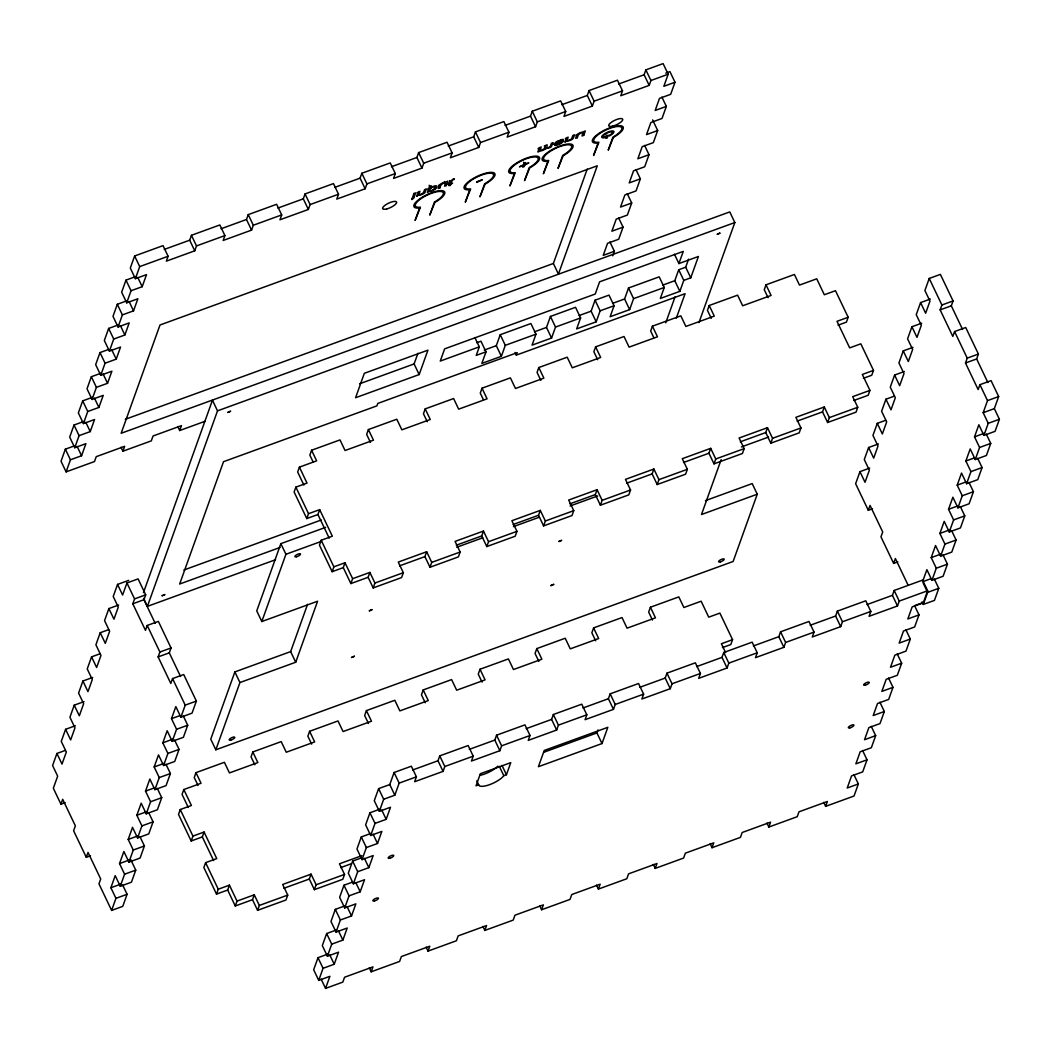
<?xml version="1.0" encoding="UTF-8"?>
<svg xmlns="http://www.w3.org/2000/svg" width="1052" height="1052" viewBox="0 0 1052 1052"><rect width="100%" height="100%" fill="white"/><g stroke="black" fill="none" stroke-linecap="round" stroke-linejoin="round"><path stroke-width="1.5" d="M75.113 445.627L65.356 449.178L61.029 461.249L66.105 471.875L94.496 461.539L96.245 456.66L124.649 446.324L122.9 451.203L151.304 440.867L153.053 435.988L181.457 425.639L179.708 430.531L205.114 421.273M83.779 421.484L74.021 425.034L69.695 437.106L74.758 447.731L85.909 443.668L81.569 455.753L70.431 459.803L66.105 471.875M92.431 397.327L82.687 400.878L78.348 412.949L83.424 423.575L94.562 419.524L90.235 431.596L79.084 435.659L74.758 447.731M101.097 373.184L91.34 376.734L87.014 388.806L92.076 399.431L103.227 395.368L98.901 407.44L87.75 411.503L83.424 423.575M108.356 349.54L100.006 352.578L95.666 364.649L100.742 375.275L111.88 371.211L107.554 383.296L96.403 387.346L92.076 399.431M118.416 324.871L108.658 328.421L104.332 340.506L109.395 351.118L120.546 347.068L116.22 359.14L105.069 363.203L100.742 375.275M127.068 300.727L117.324 304.278L112.985 316.35L118.061 326.975L129.199 322.911L124.872 334.996L113.721 339.046L109.395 351.118M135.734 276.571L125.977 280.121L121.651 292.193L126.713 302.818L137.865 298.768L133.538 310.84L122.387 314.903L118.061 326.975M665.745 73.14L669.94 71.615L675.003 82.24L663.838 86.303L668.178 74.232L663.102 63.607L645.862 69.879L650.925 80.504L649.176 85.383L620.772 95.732L622.521 90.84L617.458 80.215L589.054 90.564L594.117 101.189L592.368 106.068L563.964 116.404L565.726 111.525L560.65 100.9L532.259 111.236L537.322 121.861L535.573 126.74L507.169 137.076L508.918 132.197L503.855 121.572L475.451 131.908L480.527 142.533L478.765 147.425L450.374 157.761L452.123 152.882L447.047 142.257L418.643 152.593L423.719 163.218L421.97 168.096L393.566 178.432L395.315 173.554L390.239 162.929L361.835 173.264L366.911 183.89L365.162 188.768L336.772 199.104L338.52 194.225L333.445 183.6L305.041 193.949L310.116 204.575L308.368 209.453L279.964 219.789L281.712 214.91L276.637 204.285L248.246 214.621L253.308 225.246L251.56 230.125L223.155 240.461L224.904 235.582L219.842 224.957L191.438 235.306L196.5 245.931L194.751 250.81L166.347 261.146L168.096 256.267L163.034 245.642L134.643 255.978L130.303 268.05L135.379 278.675L146.517 274.625L142.191 286.696L131.04 290.746L126.713 302.818M135.379 278.675L139.706 266.603L134.643 255.978M194.751 250.81L189.689 240.185L191.438 235.306M251.56 230.125L246.484 219.5L248.246 214.621M65.303 750.418L56.926 753.469L52.6 765.54L57.663 776.166L53.336 788.237L60.937 804.188L65.119 802.663M75.349 725.762L65.592 729.312L61.266 741.397L66.329 752.022L62.002 764.094L56.926 753.469M84.015 701.618L74.245 705.169L69.919 717.24L74.981 727.866L70.655 739.937L65.592 729.312M92.668 677.462L82.911 681.012L78.584 693.097L83.647 703.722L79.321 715.794L74.245 705.169M99.94 653.818L91.563 656.869L87.237 668.94L92.3 679.566L87.974 691.637L82.911 681.012M108.593 629.675L100.229 632.712L95.903 644.797L100.966 655.422L96.639 667.494L91.563 656.869M118.652 605.018L108.882 608.569L104.556 620.641L109.632 631.266L105.292 643.351L100.229 632.712M128.699 580.362L117.548 584.412L113.221 596.484L118.284 607.122L113.958 619.194L108.882 608.569M155.209 623.336L143.953 599.719L145.702 594.84L138.101 578.902L126.95 582.966L122.611 595.038L117.548 584.412M60.937 804.188L62.686 799.296L75.363 825.859L73.614 830.751L86.277 857.301L90.459 855.776M180.549 676.449L169.293 652.845L171.042 647.966L158.379 621.403L147.214 625.467L145.465 630.345L132.802 603.782L134.551 598.904L126.95 582.966M143.453 592.657L212.451 400.22L217.514 410.845L147.411 606.36L275.585 559.703M308.368 209.453L303.292 198.828L305.041 193.949M86.277 857.301L88.026 852.422L100.703 878.985L98.954 883.864L111.617 910.414L122.768 906.351L127.095 894.279L122.663 884.995M183.285 715.939L187.716 725.236L183.39 737.307L172.226 741.371L176.565 729.286L171.489 718.674L175.829 706.602L180.891 717.214L192.043 713.151L196.369 701.079L183.705 674.529L172.554 678.579L170.805 683.471L158.129 656.908L159.878 652.016L147.214 625.467M365.162 188.768L360.086 178.156L361.835 173.264M111.617 910.414L115.944 898.342L110.881 887.73L115.207 875.645L120.27 886.271L131.434 882.207L135.761 870.135L130.698 859.523M120.27 886.271L124.596 874.199L119.534 863.574L123.873 851.502L128.936 862.114L140.087 858.051L144.413 845.979L139.982 836.695M128.936 862.114L133.262 850.042L128.199 839.43L132.526 827.345L137.588 837.971L148.753 833.907L153.079 821.836L148.648 812.538M137.588 837.971L141.915 825.899L136.852 815.274L141.192 803.202L146.254 813.814L157.405 809.751L161.732 797.679L157.3 788.395M146.254 813.814L150.581 801.742L145.518 791.13L149.844 779.045L154.907 789.671L166.071 785.607L170.398 773.536L165.966 764.239M154.907 789.671L159.246 777.586L154.171 766.974L158.51 754.902L163.573 765.514L174.724 761.464L179.05 749.379L174.619 740.095M163.573 765.514L167.899 753.442L162.836 742.83L167.163 730.745L172.226 741.371M180.891 717.214L185.218 705.142L172.554 678.579M722.435 647.585L730.811 644.547L732.56 639.669L719.884 613.106L708.732 617.169L701.132 601.218L683.879 607.504L678.816 596.892L650.412 607.228L655.475 617.84L627.071 628.175L622.008 617.563L593.604 627.899L598.667 638.525L570.276 648.86L565.213 638.235L536.809 648.584L541.872 659.196L513.468 669.532L508.405 658.92L480.001 669.256L485.077 679.868L456.673 690.217L451.61 679.592L423.206 689.941L428.269 700.553L399.865 710.889L394.802 700.277L366.412 710.613L371.474 721.225L343.07 731.561L338.008 720.949L309.604 731.285L314.666 741.91L286.262 752.246L281.2 741.621L252.796 751.97L257.858 762.582L229.454 772.918L224.392 762.306L195.988 772.641L201.05 783.267L183.811 789.539L182.062 794.418L188.282 807.463M838.036 325.186L846.413 322.136L848.162 317.257L835.485 290.694L824.334 294.757L816.733 278.819L799.481 285.092L794.418 274.48L766.014 284.816L771.077 295.441L742.673 305.777L737.61 295.165L709.219 305.501L714.282 316.113L685.878 326.449L680.815 315.837L652.411 326.173L657.474 336.785L629.083 347.134L624.02 336.508L595.616 346.858L600.679 357.47L572.275 367.805L567.212 357.193L538.808 367.529L543.871 378.141L515.467 388.49L510.404 377.865L482.013 388.201L487.076 398.826L458.672 409.162L453.609 398.55L425.205 408.886L430.268 419.498L401.864 429.834L396.801 419.222L368.397 429.558L373.46 440.183L345.056 450.519L339.993 439.907L311.589 450.243L316.652 460.855L299.412 467.127L297.663 472.019L303.883 485.051M183.811 789.539L191.411 805.477L180.26 809.54L178.511 814.419L191.175 840.982L202.326 836.919L204.075 832.04L192.937 836.103L191.175 840.982M299.412 467.127L307.013 483.078L295.862 487.129L294.113 492.007L306.789 518.57L317.928 514.52L319.676 509.641L308.538 513.692L306.789 518.57M195.988 772.641L194.239 777.52L198.039 785.489M311.589 450.243L309.84 455.122L313.009 461.749M421.97 168.096L416.894 157.471L418.643 152.593M307.592 604.321L290.641 651.609L234.872 671.912L210.755 739.162L215.818 749.787L733.139 561.479L757.256 494.216L752.193 483.591L705.458 500.607M325.647 527.341L280.858 543.647L256.741 610.91L261.816 621.535L317.586 601.231L295.717 662.234L239.935 682.538L215.818 749.787M261.816 621.535L285.92 554.272L280.858 543.647M417.157 192.503L418.42 195.159L416.684 196.329L418.262 191.924L419.945 191.319L418.998 194.068L419.643 194.554A2.959 0.92 -25.5 0 0 420.695 194.344A3.419 1.052 -25.5 0 0 421.208 194.173M429.163 185.27L430.439 187.927L431.215 185.744L429.545 186.349L427.349 192.45L429.163 191.267L427.901 188.61M439.868 187.9L440.749 185.454A25.958 8.021 -25.5 0 1 440.893 185.06L442.945 183.429A3.103 0.96 -25.5 0 1 444.812 182.93A2.472 0.763 -25.5 0 1 445.496 183.114L444.575 186.178L446.245 185.573L447.836 181.168L445.259 182.285A3.84 1.183 -25.5 0 0 444.115 182.483L443.668 182.627A4.497 1.394 -25.5 0 0 441.104 183.745L440.617 184.034A2.341 0.723 -25.5 0 0 440.236 184.324A3.708 1.144 -25.5 0 0 439.434 185.191L439.289 185.468A18.607 5.747 -25.5 0 0 439.157 185.796L438.184 188.505L439.868 187.9L438.605 185.244M204.075 832.04L216.751 858.603L205.6 862.666L203.851 867.545L216.515 894.095L227.666 890.045L229.415 885.153L218.264 889.216L216.515 894.095M319.676 509.641L332.353 536.204L321.202 540.255L319.453 545.133L332.116 571.696L343.268 567.633L345.017 562.754L333.865 566.818L332.116 571.696M450.874 183.89L452.557 183.285L451.084 183.298L452.005 180.72A8.85 2.735 -25.5 0 1 452.097 180.51L453.175 179.76A7.364 2.275 -25.5 0 1 453.899 179.524L454.385 178.774A6.601 2.038 -25.5 0 0 452.702 179.327L448.139 184.376L449.191 184.508L448.796 185.586L450.322 185.428L450.874 183.89L449.598 181.233M252.796 751.97L251.047 756.848L254.847 764.804M368.397 429.558L366.648 434.437L370.449 442.405M478.765 147.425L473.702 136.799L475.451 131.908M419.169 374.565L427.927 350.171L364.334 373.315L355.589 397.722L419.169 374.565L414.107 363.939L417.933 353.275M237.016 901.091L254.268 894.818L252.506 899.697L235.267 905.982L237.016 901.091L229.415 885.153M352.617 578.692L369.87 572.419L368.121 577.298L350.868 583.571L352.617 578.692L345.017 562.754M309.604 731.285L307.855 736.163L311.642 744.132M425.205 408.886L423.456 413.765L427.257 421.72M535.573 126.74L530.51 116.114L532.259 111.236M361.888 855.644L339.467 863.797L344.543 874.422L342.794 879.301L314.39 889.65L316.139 884.771L311.063 874.146L282.659 884.482L287.735 895.107L285.986 899.986L257.582 910.322L259.331 905.443L254.268 894.818M848.162 317.257L836.997 321.32L849.674 347.883L860.825 343.82L873.502 370.383L862.338 374.446L869.938 390.384L852.699 396.657L857.761 407.282L856.012 412.16L827.608 422.496L829.357 417.618L824.295 406.993L795.891 417.328L800.953 427.954L799.204 432.845L770.8 443.181L772.549 438.303L767.487 427.677L739.096 438.013L744.158 448.639L742.41 453.517L714.006 463.853L715.754 458.974L710.692 448.349L682.288 458.685L687.351 469.31L685.602 474.189L657.198 484.538L658.947 479.646L653.884 469.021L625.48 479.37L630.556 489.995L628.794 494.874L600.403 505.21L602.152 500.331L597.076 489.706L568.672 500.042L573.748 510.667L571.999 515.546L543.595 525.882L545.357 521.003L540.281 510.378L511.877 520.714L516.953 531.339L515.204 536.218L486.8 546.567L488.549 541.688L483.473 531.063L455.069 541.399L460.145 552.024L458.396 556.903L429.992 567.238L431.741 562.36L426.665 551.735L398.274 562.07L403.337 572.696L401.588 577.574L373.184 587.923L374.933 583.045L369.87 572.419M524.83 164.888L524.238 166.545L522.634 167.123L523.225 165.466L519.451 166.847L523.462 164.809L524.067 163.152L525.658 162.573L525.066 164.23L528.84 162.85L524.83 164.888L523.554 162.232M540.176 150.002A2.814 0.868 -25.5 0 0 540.268 150.107L541.201 147.004L539.531 147.609L537.94 152.027L539.689 150.817L538.427 148.161M474.873 337.547L479.304 346.844L476.24 355.392L486.011 351.828L480.935 341.203L476.753 342.728M486.011 351.828L481.842 363.427L501.37 356.312L505.302 345.332L500.239 334.707L530.918 323.543L535.981 334.168L532.049 345.148L551.564 338.047L555.509 327.067L550.433 316.442L575.536 307.302L580.599 317.928L576.667 328.908L596.195 321.807L600.127 310.827L595.064 300.201L609.003 295.125L614.066 305.751L610.134 316.731L629.648 309.617L633.593 298.636L628.517 288.011L659.196 276.847L664.272 287.472L660.327 298.452L679.855 291.351L683.787 280.371L678.724 269.746L685.694 267.208L688.573 259.186M566.633 141.034L564.898 142.217L566.476 137.799L568.159 137.194L567.212 139.942L567.856 140.429A2.959 0.92 -25.5 0 0 568.908 140.218A3.419 1.052 -25.5 0 0 569.421 140.047A2.143 0.657 -25.5 0 0 571.617 138.785L572.867 135.484L574.537 134.866L573.222 138.325A3.695 1.144 -25.5 0 1 572.512 139.061A2.433 0.75 -25.5 0 1 571.959 139.443L571.617 139.64A4.484 1.381 -25.5 0 1 569.54 140.573L568.159 141.007A3.735 1.157 -25.5 0 1 567.133 141.126L565.371 138.377M501.37 356.312L496.307 345.687L500.239 334.707M366.412 710.613L364.649 715.491L368.45 723.447M482.013 388.201L480.264 393.08L483.42 399.721M592.368 106.068L587.305 95.443L589.054 90.564M314.39 889.65L309.314 879.025L311.063 874.146M429.992 567.238L424.916 556.613L426.665 551.735M577.324 137.68L578.205 135.248A25.958 8.021 -25.5 0 1 578.35 134.853L580.402 133.223A3.103 0.96 -25.5 0 1 582.282 132.723A2.472 0.763 -25.5 0 1 582.953 132.907L582.032 135.971L583.715 135.366L585.293 130.948L582.716 132.079A3.84 1.183 -25.5 0 0 581.585 132.276L581.138 132.407A4.497 1.394 -25.5 0 0 578.574 133.525L578.087 133.828A2.341 0.723 -25.5 0 0 577.693 134.104A3.708 1.144 -25.5 0 0 576.904 134.985L576.746 135.261A18.607 5.747 -25.5 0 0 576.627 135.576L575.654 138.299L577.324 137.68L576.062 135.024M676.304 318.151L685.076 293.692L516.348 355.103L517.229 352.67L377.786 403.429L376.918 405.862L223.524 461.697L179.668 584.018L280.003 547.487M698.949 322.596L734.835 222.537L729.772 211.912L121.164 433.266L159.996 324.989L597.273 165.808L558.441 274.085L553.378 263.473L587.213 169.109M607.333 137.654L608.214 135.208L606.623 135.787L605.742 138.233L607.333 137.654L606.07 134.998M327.751 954.125L317.993 957.688L313.667 969.76L318.73 980.385L329.894 976.322L325.555 988.393L342.807 982.121L344.556 977.242L372.96 966.893L371.211 971.785L399.615 961.436L401.364 956.557L429.768 946.221L428.019 951.1L456.41 940.764L458.159 935.885L486.563 925.55L484.814 930.428L513.218 920.092L514.967 915.201L543.371 904.865L541.609 909.743L570.013 899.407L571.775 894.529L600.166 884.193L598.417 889.072L626.821 878.736L628.57 873.844L656.974 863.508L655.212 868.4L683.616 858.051L685.365 853.172L713.769 842.836L712.02 847.715L740.424 837.379L742.173 832.5L770.577 822.151L768.828 827.043L797.232 816.694L798.981 811.815L827.385 801.479L825.636 806.358L854.027 796.022L858.353 783.95L853.922 774.653M336.416 929.981L326.659 933.532L322.32 945.603L327.396 956.229L338.547 952.178L334.22 964.25L323.056 968.3L318.73 980.385M345.069 905.825L335.312 909.375L330.985 921.46L336.048 932.085L347.213 928.022L342.873 940.093L331.722 944.157L327.396 956.229M352.341 882.181L343.978 885.232L339.638 897.303L344.714 907.929L355.865 903.865L351.539 915.95L340.375 920L336.048 932.085M360.994 858.037L352.63 861.075L348.304 873.16L353.367 883.785L364.531 879.722L360.192 891.794L349.04 895.857L344.714 907.929M371.054 833.381L361.296 836.932L356.957 849.003L362.033 859.629L373.184 855.565L368.857 867.637L357.706 871.7L353.367 883.785M379.719 809.225L369.949 812.775L365.623 824.86L370.685 835.485L381.85 831.422L377.51 843.494L366.359 847.557L362.033 859.629M914.543 605.597L918.975 614.894L907.823 618.957L912.163 606.886L923.301 602.822L927.627 590.751L922.565 580.125L894.174 590.461L899.236 601.087L897.487 605.965L869.083 616.301L870.832 611.422L865.77 600.797L837.366 611.133L842.428 621.758L840.679 626.637L812.276 636.986L814.038 632.094L808.962 621.469L780.558 631.818L785.634 642.443L783.885 647.322L755.481 657.658L757.23 652.779L752.154 642.154L723.75 652.49L728.826 663.115L727.077 667.994L698.686 678.33L700.435 673.451L695.359 662.826L666.955 673.162L672.031 683.787L670.282 688.679L641.878 699.015L643.627 694.136L638.551 683.511L610.16 693.847L615.223 704.472L613.474 709.35L585.07 719.686L586.819 714.808L581.756 704.183L553.352 714.518L558.415 725.144L556.666 730.022L528.262 740.371L530.011 735.493L524.948 724.867L496.557 735.203L501.62 745.829L499.871 750.707L471.467 761.043L473.216 756.164L468.153 745.539L439.749 755.875L444.812 766.5L443.063 771.379L414.659 781.715L416.408 776.836L411.345 766.211L394.092 772.497L389.766 784.568L378.615 788.632L374.275 800.703L379.351 811.329L390.502 807.265L386.176 819.337L375.025 823.4L370.685 835.485M551.564 338.047L546.501 327.422L550.433 316.442M379.351 811.329L383.678 799.257L378.615 788.632M423.206 689.941L421.457 694.82L425.245 702.775M538.808 367.529L537.059 372.408L540.846 380.377M649.176 85.383L644.113 74.758L645.862 69.879M486.8 546.567L481.724 535.941L483.473 531.063M383.678 799.257L394.829 795.194L399.168 783.122L394.092 772.497M596.195 321.807L591.119 311.182L595.064 300.201M612.764 255.82L614.381 251.296L609.95 241.999M618.615 217.843L623.047 227.14L618.721 239.225L607.556 243.288L603.23 255.36L614.381 251.296M627.268 193.7L631.7 202.997L627.373 215.068L616.222 219.132L611.883 231.203L623.047 227.14M635.934 169.543L640.366 178.84L636.039 190.925L624.875 194.975L620.548 207.06L631.7 202.997M644.587 145.4L649.018 154.697L644.692 166.768L633.541 170.832L629.214 182.903L640.366 178.84M652.621 119.915L657.684 130.54L653.358 142.625L642.193 146.675L637.867 158.747L649.018 154.697M661.905 97.1L666.337 106.397L662.01 118.468L650.859 122.532L646.533 134.603L657.684 130.54M675.003 82.24L670.676 94.312L659.512 98.375L655.186 110.447L666.337 106.397M443.063 771.379L438 760.754L439.749 755.875M480.001 669.256L478.252 674.135L482.053 682.104M595.616 346.858L593.867 351.736L597.654 359.692M543.595 525.882L538.532 515.256L540.281 510.378M629.648 309.617L624.586 298.992L628.517 288.011M499.871 750.707L494.808 740.082L496.557 735.203M536.809 648.584L535.06 653.463L538.861 661.419M652.411 326.173L650.662 331.051L653.831 337.692M600.403 505.21L595.327 494.585L597.076 489.706M683.787 280.371L690.756 277.833L698.423 256.478L678.895 263.579L683.274 251.389L599.601 281.831L595.235 294.034L444.641 348.856L440.262 361.06L479.304 346.844M679.855 291.351L674.779 280.726L678.724 269.746M665.758 322.819L675.068 296.822M506.433 774.732L510.772 762.647L480.37 773.72L476.043 785.791L478.686 784.831A14.268 4.405 -25.5 0 0 489.667 784.647A14.268 4.405 -25.5 0 0 503.79 775.692L506.433 774.732L502.001 765.435M556.666 730.022L551.603 719.41L553.352 714.518M593.604 627.899L591.855 632.778L595.656 640.747M709.219 305.501L707.457 310.379L711.257 318.335M657.198 484.538L652.135 473.913L653.884 469.021M613.474 709.35L608.398 698.725L610.16 693.847M602.007 743.554L607.819 727.327L544.239 750.471L538.414 766.698L602.007 743.554L596.931 732.928L597.996 729.97M650.412 607.228L648.663 612.106L652.464 620.062M766.014 284.816L764.265 289.708L768.065 297.663M714.006 463.853L708.943 453.228L710.692 448.349M721.172 459.619L701.487 514.52L757.256 494.216M670.282 688.679L665.206 678.053L666.955 673.162M770.8 443.181L765.738 432.556L767.487 427.677M727.077 667.994L722.001 657.368L723.75 652.49M827.608 422.496L822.546 411.871L824.295 406.993M873.502 370.383L871.74 375.262L863.376 378.299M783.885 647.322L778.809 636.697L780.558 631.818M869.938 390.384L868.189 395.263L853.816 400.496M869.715 468.101L859.957 471.651L855.631 483.723L868.294 510.286L872.476 508.76M878.381 443.944L868.61 447.508L864.284 459.579L869.36 470.205L865.02 482.276L859.957 471.651M885.639 420.313L877.276 423.351L872.95 435.423L878.012 446.048L873.686 458.133L868.61 447.508M894.305 396.157L885.942 399.208L881.602 411.279L886.678 421.905L882.339 433.976L877.276 423.351M904.352 371.501L894.594 375.051L890.268 387.123L895.331 397.748L891.005 409.833L885.942 399.208M913.018 347.344L903.26 350.895L898.921 362.979L903.997 373.605L899.657 385.676L894.594 375.051M921.67 323.201L911.913 326.751L907.587 338.823L912.649 349.448L908.323 361.533L903.26 350.895M930.336 299.044L920.579 302.595L916.239 314.68L921.315 325.305L916.976 337.376L911.913 326.751M962.567 329.434L951.31 305.83L953.059 300.938L940.383 274.388L929.232 278.451L924.905 290.523L929.968 301.148L925.642 313.22L920.579 302.595M868.294 510.286L870.043 505.407L882.72 531.97L880.958 536.849L893.635 563.412L897.816 561.886M987.907 382.56L976.65 358.956L978.399 354.064L965.723 327.501L954.572 331.564L952.823 336.443L940.146 309.88L941.895 305.001L929.232 278.451M840.679 626.637L835.617 616.012L837.366 611.133M893.635 563.412L895.383 558.533L908.047 585.083M986.303 434.121L990.734 443.418L986.408 455.49L975.257 459.553L979.583 447.481L974.52 436.856L978.847 424.771L983.909 435.397L995.074 431.333L999.4 419.261L994.337 408.636L998.664 396.565L991.063 380.627L979.912 384.69L978.15 389.569L965.486 363.006L967.235 358.127L954.572 331.564M897.487 605.965L892.425 595.34L894.174 590.461M943.013 554.864L947.444 564.161L943.118 576.246L931.954 580.309L936.293 568.225L931.217 557.599L935.544 545.528L940.619 556.153L951.771 552.09L956.097 540.018L951.666 530.721M940.619 556.153L944.946 544.081L939.883 533.443L944.209 521.371L949.272 531.996L960.437 527.946L964.763 515.861L960.331 506.564M949.272 531.996L953.612 519.925L948.536 509.299L952.875 497.228L957.938 507.853L969.089 503.79L973.429 491.718L968.984 482.421M957.938 507.853L962.264 495.768L957.202 485.143L961.528 473.071L966.591 483.696L977.755 479.646L982.081 467.561L977.65 458.264M966.591 483.696L970.93 471.625L965.854 461L970.194 448.928L975.257 459.553M983.909 435.397L988.249 423.325L983.173 412.7L987.512 400.628L979.912 384.69M862.587 750.51L867.019 759.807L862.693 771.879L851.541 775.929L847.215 788.014L858.353 783.95M871.24 726.353L875.672 735.65L871.345 747.722L860.194 751.786L855.868 763.857L867.019 759.807M879.906 702.197L884.337 711.494L880.011 723.579L868.86 727.629L864.534 739.714L875.672 735.65M888.559 678.053L892.99 687.351L888.664 699.422L877.526 703.486L873.186 715.557L884.337 711.494M897.224 653.897L901.656 663.194L897.33 675.266L886.178 679.329L881.852 691.401L892.99 687.351M905.877 629.753L910.309 639.051L905.982 651.122L894.844 655.172L890.505 667.257L901.656 663.194M918.975 614.894L914.648 626.966L903.497 631.029L899.171 643.101L910.309 639.051M934.347 579.021L938.778 588.318L934.452 600.39L923.301 604.453L927.627 592.381L923.196 583.084M423.325 192.924L424.653 189.597L426.323 188.992L425.008 192.437A3.695 1.144 -25.5 0 1 424.298 193.187A2.433 0.75 -25.5 0 1 423.746 193.555L423.404 193.765A4.484 1.381 -25.5 0 1 421.326 194.699L419.945 195.12A3.735 1.157 -25.5 0 1 418.92 195.251L418.42 195.159M540.386 150.12A2.354 0.723 -25.5 0 0 541.057 150.239A2.814 0.868 -25.5 0 0 542.332 149.91L544.292 148.634L545.488 145.439L547.172 144.834L546.777 148.095A2.564 0.789 -25.5 0 0 547.553 147.977L547.776 147.911A3.195 0.986 -25.5 0 0 548.276 147.753L550.235 146.504L551.458 143.269L553.142 142.664L551.274 146.741A2.604 0.802 -25.5 0 1 550.853 147.07A2.761 0.855 -25.5 0 1 550.064 147.556L545.475 148.74A2.788 0.855 -25.5 0 1 543.963 149.792L543.003 150.239A5.115 1.578 -25.5 0 1 542.227 150.528A3.787 1.17 -25.5 0 1 540.938 150.87A4.037 1.249 -25.5 0 1 539.689 150.817M435.383 188.952L435.949 188.426A7.824 2.42 -25.5 0 0 436.922 186.796A6.983 2.157 -25.5 0 0 436.751 186.099L436.527 185.954A4.497 1.394 -25.5 0 0 435.423 185.862L435.173 185.888A4.603 1.42 -25.5 0 0 433.082 186.467A3.577 1.105 -25.5 0 0 431.688 187.111A3.932 1.21 -25.5 0 0 430.426 187.927M164.27 249.429L189.689 240.185M221.078 228.757L246.484 219.5M277.886 208.072L303.292 198.828M334.694 187.401L360.086 178.156M391.489 166.729L416.894 157.471M448.297 146.044L473.702 136.799M505.091 125.372L530.51 116.114M561.886 104.687L587.305 95.443M618.694 84.015L644.113 74.758M139.706 266.603L168.096 256.267M196.5 245.931L224.904 235.582M253.308 225.246L281.712 214.91M310.116 204.575L338.52 194.225M366.911 183.89L395.315 173.554M423.719 163.218L452.123 152.882M480.527 142.533L508.918 132.197M537.322 121.861L565.726 111.525M594.117 101.189L622.521 90.84M650.925 80.504L668.178 74.232M125.333 419.288L553.378 263.473M217.514 410.845L734.835 222.537M359.6 383.783L414.107 363.939M484.288 350.066L496.307 345.687M534.482 331.788L546.501 327.422M579.113 315.547L591.119 311.182M612.58 303.37L624.586 298.992M662.773 285.092L674.779 280.726M505.302 345.332L535.981 334.168M555.509 327.067L580.599 317.928M600.127 310.827L614.066 305.751M633.593 298.636L664.272 287.472M183.863 570.013L321.255 520.004M134.551 598.904L145.702 594.84M941.895 305.001L953.059 300.938M132.802 603.782L143.953 599.719M940.146 309.88L951.31 305.83M285.92 554.272L321.439 541.346M159.878 652.016L171.042 647.966M967.235 358.127L978.399 354.064M399.51 565.871L424.916 556.613M456.318 545.186L481.724 535.941M513.126 524.514L538.532 515.256M569.921 503.829L595.327 494.585M626.716 483.157L652.135 473.913M683.524 462.485L708.943 453.228M740.332 441.801L765.738 432.556M797.127 421.129L822.546 411.871M456.713 547.264L482.763 537.782M513.415 526.631L539.466 517.15M570.105 505.986L597.694 495.952M158.129 656.908L169.293 652.845M965.486 363.006L976.65 358.956M741.45 446.929L768.578 437.053M374.933 583.045L403.337 572.696M431.741 562.36L460.145 552.024M488.549 541.688L516.953 531.339M545.357 521.003L573.748 510.667M602.152 500.331L630.556 489.995M658.947 479.646L687.351 469.31M715.754 458.974L744.158 448.639M772.549 438.303L800.953 427.954M829.357 417.618L857.761 407.282M987.512 400.628L998.664 396.565M983.173 412.7L994.337 408.636M185.218 705.142L196.369 701.079M171.489 718.674L179.866 715.623M988.249 423.325L999.4 419.261M974.52 436.856L984.277 433.292M176.565 729.286L187.716 725.236M162.836 742.83L172.594 739.267M979.583 447.481L990.734 443.418M965.854 461L974.218 457.962M167.899 753.442L179.05 749.379M154.171 766.974L163.941 763.423M970.93 471.625L982.081 467.561M957.202 485.143L965.565 482.105M159.246 777.586L170.398 773.536M145.518 791.13L155.275 787.567M962.264 495.768L973.429 491.718M948.536 509.299L958.306 505.749M150.581 801.742L161.732 797.679M136.852 815.274L146.623 811.723M953.612 519.925L964.763 515.861M939.883 533.443L949.64 529.892M141.915 825.899L153.079 821.836M128.199 839.43L137.957 835.88M944.946 544.081L956.097 540.018M931.217 557.599L940.988 554.049M133.262 850.042L144.413 845.979M732.56 639.669L721.396 643.732L725.63 652.582M119.534 863.574L129.304 860.023M936.293 568.225L947.444 564.161M930.928 578.705L922.565 581.756L926.891 569.671L931.954 580.309M124.596 874.199L135.761 870.135M412.581 770.011L438 760.754M469.389 749.326L494.808 740.082M526.184 728.655L551.603 719.41M582.992 707.983L608.398 698.725M639.8 687.298L665.206 678.053M696.595 666.626L722.001 657.368M753.403 645.941L778.809 636.697M810.198 625.269L835.617 616.012M867.006 604.584L892.425 595.34M110.881 887.73L120.638 884.18M399.168 783.122L416.408 776.836M444.812 766.5L473.216 756.164M501.62 745.829L530.011 735.493M558.415 725.144L586.819 714.808M615.223 704.472L643.627 694.136M672.031 683.787L700.435 673.451M728.826 663.115L757.23 652.779M785.634 642.443L814.038 632.094M842.428 621.758L870.832 611.422M899.236 601.087L927.627 590.751M927.627 592.381L938.778 588.318M915.293 605.4L923.656 602.349M115.944 898.342L127.095 894.279M543.95 752.206L596.931 732.928M283.909 888.269L309.314 879.025M340.716 867.598L351.171 863.784M259.331 905.443L287.735 895.107M316.139 884.771L344.543 874.422M922.025 601.797L923.301 604.453M685.694 267.208L690.756 277.833M674.463 254.282L678.895 263.579M582.44 132.71L583.715 135.366M544.318 145.965L545.58 148.621M538.19 148.819L539.452 151.475M823.729 802.374L825.636 806.358M766.934 823.058L768.828 827.043M449.809 180.642L451.084 183.298M449.059 182.772L450.322 185.428M444.352 181.588L446.245 185.573M515.085 352.446L516.348 355.103M710.126 843.73L712.02 847.715M653.318 864.415L655.212 868.4M596.523 885.087L598.417 889.072M499.358 766.395L503.79 775.692M539.715 905.759L541.609 909.743M476.793 780.847L478.686 784.831M368.121 577.298L373.184 587.923M317.928 514.52L329.197 538.124M343.268 567.633L350.868 583.571M295.862 487.129L308.538 513.692M321.202 540.255L333.865 566.818M482.907 926.444L484.814 930.428M389.766 784.568L394.829 795.194M137.759 277.399L142.191 286.696M381.745 810.04L386.176 819.337M125.977 280.121L131.04 290.746M129.094 301.543L133.538 310.84M369.949 812.775L375.025 823.4M290.641 651.609L295.717 662.234M373.079 834.197L377.51 843.494M177.801 426.547L179.708 430.531M426.113 947.116L428.019 951.1M117.324 304.278L122.387 314.903M120.441 325.699L124.872 334.996M361.296 836.932L366.359 847.557M364.426 858.353L368.857 867.637M108.658 328.421L113.721 339.046M111.775 349.843L116.22 359.14M352.63 861.075L357.706 871.7M355.76 882.496L360.192 891.794M100.006 352.578L105.069 363.203M103.122 373.999L107.554 383.296M343.978 885.232L349.04 895.857M347.107 906.653L351.539 915.95M234.872 671.912L239.935 682.538M91.34 376.734L96.403 387.346M120.993 447.218L122.9 451.203M369.305 967.801L371.211 971.785M94.456 398.156L98.901 407.44M335.312 909.375L340.375 920M338.442 930.796L342.873 940.093M82.687 400.878L87.75 411.503M85.804 422.299L90.235 431.596M326.659 933.532L331.722 944.157M329.789 954.953L334.22 964.25M74.021 425.034L79.084 435.659M77.138 446.456L81.569 455.753M317.993 957.688L323.056 968.3M143.611 598.391L147.411 606.36M321.123 979.096L325.555 988.393M65.356 449.178L70.431 459.803M252.506 899.697L257.582 910.322M202.326 836.919L213.595 860.536M227.666 890.045L235.267 905.982M180.26 809.54L192.937 836.103M205.6 862.666L218.264 889.216M435.383 188.952A4.274 1.315 -25.5 0 1 432.451 190.649A5.234 1.617 -25.5 0 1 431.583 190.977L430.728 191.227A3.117 0.96 -25.5 0 1 430.215 191.332M430.018 191.319A4.274 1.315 -25.5 0 1 428.992 191.254M423.404 192.91A2.143 0.657 -25.5 0 1 421.221 194.147M430.15 190.517A5.286 1.631 -25.5 0 1 431.004 188.15M430.86 188.15A2.906 0.894 -25.5 0 1 434.857 186.717M434.673 186.835A5.365 1.657 -25.5 0 1 433.818 189.255M434.029 189.255A2.919 0.907 -25.5 0 1 429.926 190.649M497.806 766.145A14.268 4.405 -25.5 0 1 497.215 766.737M496.531 767.342A14.268 4.405 -25.5 0 1 479.607 775.429M162.139 595.748L164.94 594.538L162.153 595.695M227.863 412.437L230.651 411.174L227.876 412.384M351.565 657.461L354.366 656.251L351.565 657.461M369.37 610.831L372.158 609.568L369.383 610.778M550.88 585.596L553.694 584.373L550.88 585.596M558.862 541.53L561.676 540.32L558.901 541.425M717.293 234.267L720.107 233.057L717.332 234.162M554.207 144.387L554.733 145.308A4.931 1.525 -25.5 0 0 555.587 145.36A4.695 1.447 -25.5 0 0 556.324 145.268L559.611 144.124A4.603 1.42 -25.5 0 0 561.321 143.19A4.839 1.499 -25.5 0 0 562.057 142.664C568.264 137.181 552.445 146.123 557.139 142.099A3.353 1.039 -25.5 0 1 557.902 141.586A3.209 0.986 -25.5 0 1 558.77 141.139L560.4 140.521A2.801 0.868 -25.5 0 1 561.597 140.363L563.451 139.561A4.392 1.354 -25.5 0 0 562.123 139.508L557.402 141.244A4.629 1.433 -25.5 0 0 555.482 142.533L554.207 144.387M412.108 198.696L411.805 199.551L413.791 198.092L412.108 198.696M413.975 193.489L412.397 197.894L414.08 197.289L415.658 192.871L413.975 193.489M419.577 207.967L415.093 220.46L420.458 207.178A15.464 4.787 -25.5 0 1 420.05 199.328A15.464 4.787 -25.5 0 1 441.419 191.556A15.464 4.787 -25.5 0 1 434.41 202.102L429.742 215.121L434.91 202.379A17.016 5.26 -25.5 0 0 442.629 190.767A17.016 5.26 -25.5 0 0 419.13 199.328A17.016 5.26 -25.5 0 0 419.577 207.967M469.771 189.689L465.3 202.181L470.665 188.913A15.464 4.787 -25.5 0 1 470.257 181.062A15.464 4.787 -25.5 0 1 491.613 173.278A15.464 4.787 -25.5 0 1 484.604 183.837L479.936 196.855L485.117 184.113A17.016 5.26 -25.5 0 0 492.823 172.502A17.016 5.26 -25.5 0 0 469.323 181.049A17.016 5.26 -25.5 0 0 469.771 189.689M477.003 181.707L476.753 182.404L482.303 179.774L477.003 181.707M514.389 173.448L509.918 185.941L515.283 172.673A15.464 4.787 -25.5 0 1 514.875 164.809A15.464 4.787 -25.5 0 1 536.231 157.037A15.464 4.787 -25.5 0 1 529.222 167.597L524.553 180.615L529.735 167.873A17.016 5.26 -25.5 0 0 537.44 156.261A17.016 5.26 -25.5 0 0 513.941 164.809A17.016 5.26 -25.5 0 0 514.389 173.448M547.855 161.272L543.384 173.764L548.75 160.483A15.464 4.787 -25.5 0 1 548.342 152.632A15.464 4.787 -25.5 0 1 569.697 144.86A15.464 4.787 -25.5 0 1 562.688 155.407L558.02 168.425L563.201 155.683A17.016 5.26 -25.5 0 0 570.907 144.071A17.016 5.26 -25.5 0 0 547.408 152.632A17.016 5.26 -25.5 0 0 547.855 161.272M598.062 142.993L593.578 155.486L598.943 142.217A15.464 4.787 -25.5 0 1 598.535 134.354A15.464 4.787 -25.5 0 1 619.904 126.582A15.464 4.787 -25.5 0 1 612.882 137.141L608.227 150.16L613.395 137.417A17.016 5.26 -25.5 0 0 621.101 125.806A17.016 5.26 -25.5 0 0 597.602 134.354A17.016 5.26 -25.5 0 0 598.062 142.993M604.821 136.944L604.545 137.72A6.785 2.104 -25.5 0 1 603.546 134.524A6.785 2.104 -25.5 0 1 613.25 130.987A6.785 2.104 -25.5 0 1 609.305 135.984L609.595 135.208A5.023 1.552 -25.5 0 0 611.712 131.855A5.023 1.552 -25.5 0 0 604.834 134.354A5.023 1.552 -25.5 0 0 604.821 136.944M561.755 141.823L555.864 143.966A3.34 1.026 -25.5 0 0 557.455 144.387A3.34 1.026 -25.5 0 0 560.795 142.875A3.682 1.144 -25.5 0 0 561.702 141.849M230.848 740.043A3.09 0.96 -25.5 0 0 234.754 737.307A3.09 0.96 -25.5 0 0 230.256 738.491A3.09 0.96 -25.5 0 0 230.848 740.043M720.278 561.886A3.09 0.96 -25.5 0 0 724.184 559.138A3.09 0.96 -25.5 0 0 719.686 560.335A3.09 0.96 -25.5 0 0 720.278 561.886M296.585 556.732A3.09 0.96 -25.5 0 0 300.491 553.983A3.09 0.96 -25.5 0 0 295.98 555.18A3.09 0.96 -25.5 0 0 296.585 556.732M612.961 126.069A7.732 2.393 -25.5 0 0 622.718 119.218A7.732 2.393 -25.5 0 0 611.462 122.203A7.732 2.393 -25.5 0 0 612.961 126.069M386.847 208.914A7.732 2.393 -25.5 0 0 396.604 202.063A7.732 2.393 -25.5 0 0 385.348 205.048A7.732 2.393 -25.5 0 0 386.847 208.914M865.323 685.141A3.09 0.96 -25.5 0 0 869.228 682.393A3.09 0.96 -25.5 0 0 864.718 683.59A3.09 0.96 -25.5 0 0 865.323 685.141M850.003 727.839A3.09 0.96 -25.5 0 0 853.908 725.091A3.09 0.96 -25.5 0 0 849.411 726.288A3.09 0.96 -25.5 0 0 850.003 727.839M374.525 900.92A3.09 0.96 -25.5 0 0 378.418 898.184A3.09 0.96 -25.5 0 0 373.92 899.381A3.09 0.96 -25.5 0 0 374.525 900.92M389.832 858.222A3.09 0.96 -25.5 0 0 393.737 855.473A3.09 0.96 -25.5 0 0 389.227 856.67A3.09 0.96 -25.5 0 0 389.832 858.222"/></g></svg>
